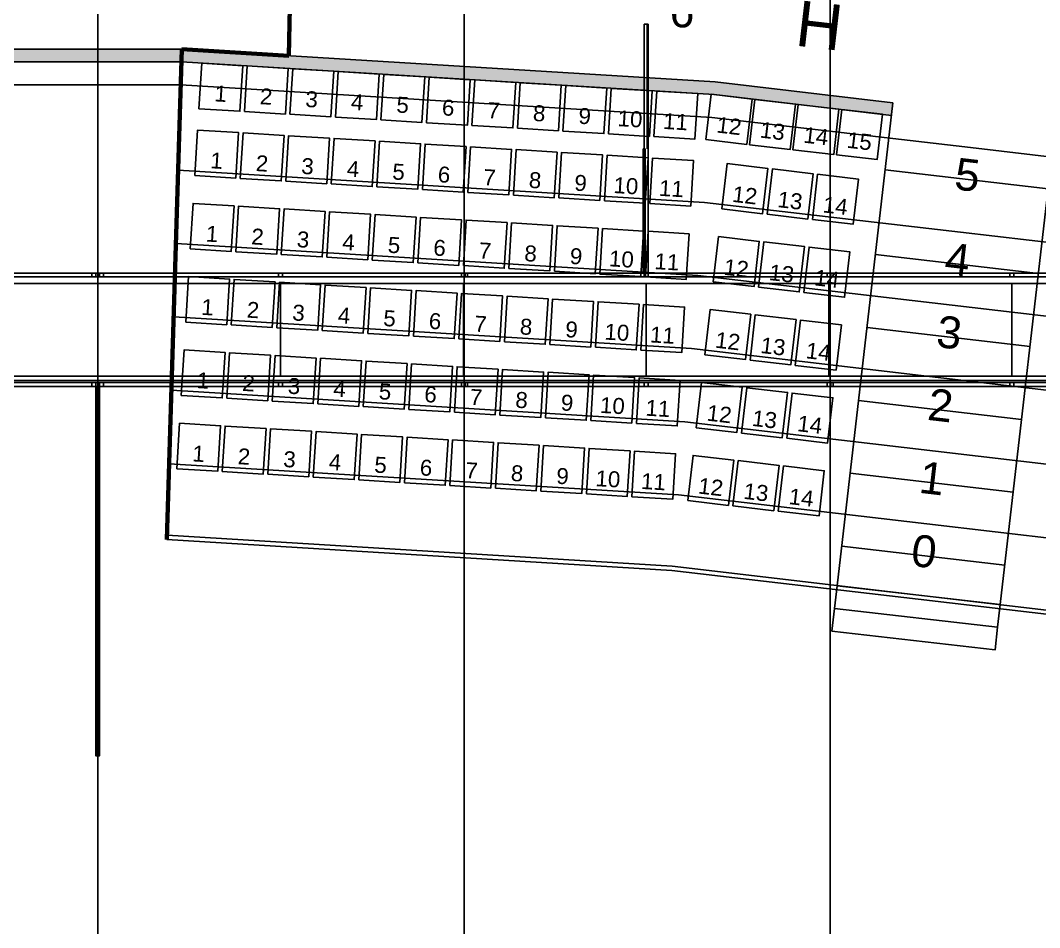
# Model space of a CAD drawing. Header units: millimetres. Extents: x -76108 to 202332, y 27411 to 140378.
# Drawn here: x 119909 to 131088, y 100288 to 110235 of the extents above; entities that cross this region are included whole.
import ezdxf

# ---------------------------------------------------------------- set-up
doc = ezdxf.new("R2010")
doc.units = ezdxf.units.MM
doc.header["$LTSCALE"] = 100
for name, color, linetype in [('A-3311-EA-', 3, 'CONTINUOUS'), ('A-3311-FYLL', 1, 'CONTINUOUS'), ('BELYS_BRYGGA', 7, 'CONTINUOUS'), ('D-RADER_TELE', 252, 'CONTINUOUS'), ('G-RADER_TELE', 252, 'CONTINUOUS'), ('G-RADER_TELE_2', 252, 'CONTINUOUS'), ('G-RADNUMMER', 4, 'CONTINUOUS'), ('G-RADNUMMER_TELE', 4, 'CONTINUOUS'), ('G-STOLAR_TELE', 3, 'CONTINUOUS'), ('G-STOLNUMMER_TELE', 7, 'CONTINUOUS'), ('G-TRAPPA_TELE', 254, 'CONTINUOUS'), ('LINOR_HÄNG', 40, 'CONTINUOUS'), ('SEKTIONS_NR', 4, 'CONTINUOUS'), ('TRAPPSTEG', 3, 'CONTINUOUS'), ('U-RADER', 252, 'CONTINUOUS')]:
    doc.layers.add(name, color=color, linetype=linetype)
doc.layers.add('SEKTIONER', color=4, linetype='CONTINUOUS', lineweight=70)
doc.styles.add('ARIAL', font='arial.ttf')

# ---------------------------------------------------------------- blocks, each defined once
blk = doc.blocks.new('KAJ')
at = {"layer": 'A-3311-FYLL'}
blk.add_hatch(color=256, dxfattribs=at).paths.add_polyline_path([(10710, 25094), (10726, 25233), (8776, 25460), (2929, 25820), (-2929, 25820), (-8776, 25460), (-10726, 25233), (-10710, 25094), (-8764, 25321), (-2925, 25680), (2925, 25680), (8764, 25321)])
at = {"layer": 'A-3311-EA-'}
for p, q in [((-2929, 25820), (2929, 25820)), ((2929, 25820), (8776, 25460)), ((2925, 25680), (-2925, 25680)), ((8764, 25321), (2925, 25680)), ((8776, 25460), (10726, 25233)), ((10710, 25094), (8764, 25321))]:
    blk.add_line(p, q, dxfattribs=at)

msp = doc.modelspace()

# ---------------------------------------------------------------- linework, layer by layer
at = {"layer": 'BELYS_BRYGGA'}
for p, q in [((126751.5, 107463.6), (126751.5, 110193.9)), ((126793.7, 110193.9), (126751.5, 110193.9)), ((126783.2, 110193.9), (126783.2, 108828.7)), ((126793.7, 107463.6), (126793.7, 110193.9)), ((126741, 108828.7), (126762, 108828.7)), ((126741, 107463.6), (126741, 108828.7)), ((126762, 107463.6), (126762, 108828.7)), ((148147.3, 107463.6), (118752.6, 107463.6)), ((148093.1, 107424.7), (118752.6, 107424.7)), ((120694.3, 107424.7), (120694.3, 107463.6)), ((120736.5, 107424.7), (120736.5, 107463.6)), ((120778.7, 107424.7), (120778.7, 107463.6)), ((120820.9, 107424.7), (120820.9, 107463.6)), ((122741.5, 107424.7), (122741.5, 107463.6)), ((122783.7, 107424.7), (122783.7, 107463.6)), ((124746.5, 107424.7), (124746.5, 107463.6)), ((124788.7, 107424.7), (124788.7, 107463.6)), ((124812.8, 107424.7), (124812.8, 107463.6)), ((126751.5, 107424.7), (126751.5, 107463.6)), ((126793.7, 107424.7), (126793.7, 107463.6)), ((128756.5, 107424.7), (128756.5, 107463.6)), ((128798.7, 107424.7), (128798.7, 107463.6)), ((128822.8, 107424.7), (128822.8, 107463.6)), ((130761.5, 107424.7), (130761.5, 107463.6)), ((130803.7, 107424.7), (130803.7, 107463.6)), ((147987.7, 107349.3), (118752.6, 107349.3)), ((120757.6, 106333.7), (120757.6, 107349.3)), ((122762.6, 106333.7), (122762.6, 107349.3)), ((124767.6, 106333.7), (124767.6, 107349.3)), ((126772.6, 106333.7), (126772.6, 107349.3)), ((128777.6, 106333.7), (128777.6, 107349.3)), ((130782.6, 106333.7), (130782.6, 107349.3)), ((146570.2, 106333.7), (118752.6, 106333.7)), ((146570.2, 106333.7), (118752.6, 106333.7)), ((146505.4, 106287.3), (118752.6, 106287.3)), ((146505.4, 106287.3), (118752.6, 106287.3)), ((146475.5, 106265.9), (118752.6, 106265.9)), ((146475.5, 106265.9), (118752.6, 106265.9)), ((146410.6, 106219.4), (118752.6, 106219.4)), ((146410.6, 106219.4), (118752.6, 106219.4)), ((120694.3, 106265.9), (120694.3, 106219.4)), ((120736.5, 106265.9), (120736.5, 106219.4)), ((120747.1, 106219.4), (120747.1, 102172.9)), ((120778.7, 106265.9), (120778.7, 106219.4)), ((120820.9, 106265.9), (120820.9, 106219.4)), ((122741.5, 106265.9), (122741.5, 106219.4)), ((122783.7, 106265.9), (122783.7, 106219.4)), ((124746.5, 106265.9), (124746.5, 106219.4)), ((124788.7, 106265.9), (124788.7, 106219.4)), ((124812.8, 106265.9), (124812.8, 106219.4)), ((126751.5, 106265.9), (126751.5, 106219.4)), ((126793.7, 106265.9), (126793.7, 106219.4)), ((128756.5, 106265.9), (128756.5, 106219.4)), ((128798.7, 106265.9), (128798.7, 106219.4)), ((128822.8, 106265.9), (128822.8, 106219.4)), ((130761.5, 106265.9), (130761.5, 106219.4)), ((130803.7, 106265.9), (130803.7, 106219.4))]:
    msp.add_line(p, q, dxfattribs=at)
msp.add_lwpolyline([(120736.5, 106219.4), (120736.5, 102172.9), (120778.7, 102172.9), (120778.7, 106219.4)], dxfattribs=at)
at = {"layer": 'D-RADER_TELE'}
for p, q in [((127494.4, 109171.9), (130328.1, 108841)), ((130221, 107912.1), (127411.5, 108240.2)), ((130128.8, 107112.4), (127340.1, 107438.1)), ((130036.6, 106312.7), (127268.7, 106635.9)), ((129944.4, 105513), (127197.3, 105833.8)), ((129852.2, 104713.3), (127125.9, 105031.7)), ((129757.2, 103888.8), (127052.2, 104204.6)), ((129762.3, 103933.5), (127056.2, 104249.5))]:
    msp.add_line(p, q, dxfattribs=at)
at = {"layer": 'G-RADER_TELE'}
for p, q in [((121669.9, 109529.6), (118752.6, 109529.6)), ((127494.4, 109171.9), (121669.9, 109529.6)), ((127411.5, 108240.2), (121641.3, 108594.6)), ((127340.1, 107438.1), (121616.6, 107789.6)), ((127268.7, 106635.9), (121591.9, 106984.6)), ((127197.3, 105833.8), (121567.2, 106179.6)), ((127125.9, 105031.7), (121542.5, 105374.6)), ((127052.2, 104204.6), (121517, 104544.6)), ((127056.2, 104249.5), (121518.4, 104589.6))]:
    msp.add_line(p, q, dxfattribs=at)
at = {"layer": 'G-RADER_TELE_2'}
for p, q in [((133161.8, 108510.1), (130328.1, 108841)), ((133030.5, 107584.1), (130221, 107912.1)), ((132917.5, 106786.8), (130128.8, 107112.4)), ((132804.6, 105989.5), (130036.6, 106312.7)), ((132691.6, 105192.2), (129944.4, 105513)), ((132578.6, 104395), (129852.2, 104713.3)), ((132462.1, 103572.9), (129757.2, 103888.8)), ((132468.4, 103617.5), (129762.3, 103933.5))]:
    msp.add_line(p, q, dxfattribs=at)
at = {"layer": 'G-STOLAR_TELE'}
for points in [[(121867.5, 109267), (122316.6, 109239.4), (122347.3, 109738.5), (121898.1, 109766.1)], [(122366.5, 109236.3), (122815.7, 109208.8), (122846.3, 109707.8), (122397.2, 109735.4)], [(122865.6, 109205.7), (123314.7, 109178.1), (123345.4, 109677.2), (122896.2, 109704.8)], [(123364.7, 109175), (123813.8, 109147.5), (123844.5, 109646.5), (123395.3, 109674.1)], [(123863.7, 109144.4), (124312.9, 109116.8), (124343.5, 109615.9), (123894.4, 109643.4)], [(124362.8, 109113.7), (124811.9, 109086.2), (124842.6, 109585.2), (124393.4, 109612.8)], [(124861.8, 109083.1), (125311, 109055.5), (125341.6, 109554.6), (124892.5, 109582.1)], [(125360.9, 109052.4), (125810, 109024.8), (125840.7, 109523.9), (125391.5, 109551.5)], [(125860, 109021.8), (126309.1, 108994.2), (126339.8, 109493.3), (125890.6, 109520.8)], [(126359, 108991.1), (126808.2, 108963.5), (126838.8, 109462.6), (126389.7, 109490.2)], [(126858.1, 108960.5), (127307.2, 108932.9), (127337.9, 109432), (126888.7, 109459.5)], [(127428.6, 108927.8), (127875.6, 108875.7), (127933.6, 109372.3), (127486.6, 109424.5)], [(127905.4, 108872.2), (128352.4, 108820), (128410.4, 109316.6), (127963.4, 109368.8)], [(128382.2, 108816.5), (128829.1, 108764.3), (128887.1, 109260.9), (128440.1, 109313.1)], [(128858.9, 108760.8), (129305.9, 108708.7), (129363.9, 109205.3), (128916.9, 109257.5)], [(121822.4, 108533.4), (122271.6, 108505.8), (122302.2, 109004.8), (121853.1, 109032.4)], [(122321.5, 108502.7), (122770.6, 108475.1), (122801.3, 108974.2), (122352.1, 109001.8)], [(122820.5, 108472.1), (123269.7, 108444.5), (123300.3, 108943.5), (122851.2, 108971.1)], [(123319.6, 108441.4), (123768.7, 108413.8), (123799.4, 108912.9), (123350.2, 108940.5)], [(123818.7, 108410.8), (124267.8, 108383.2), (124298.5, 108882.2), (123849.3, 108909.8)], [(124317.7, 108380.1), (124766.9, 108352.5), (124797.5, 108851.6), (124348.4, 108879.2)], [(124816.8, 108349.5), (125265.9, 108321.9), (125296.6, 108820.9), (124847.4, 108848.5)], [(125315.8, 108318.8), (125765, 108291.2), (125795.6, 108790.3), (125346.5, 108817.9)], [(125814.9, 108288.2), (126264, 108260.6), (126294.7, 108759.6), (125845.5, 108787.2)], [(126314, 108257.5), (126763.1, 108229.9), (126793.8, 108729), (126344.6, 108756.6)], [(126813, 108226.9), (127262.2, 108199.3), (127292.8, 108698.3), (126843.7, 108725.9)], [(127601.6, 108167.6), (128048.6, 108115.5), (128106.6, 108612.1), (127659.6, 108664.3)], [(128098.3, 108109.7), (128545.2, 108057.5), (128603.2, 108554.1), (128156.3, 108606.3)], [(128594.9, 108051.7), (129041.9, 107999.5), (129099.8, 108496.1), (128652.9, 108548.3)], [(121773.1, 107729.9), (122222.2, 107702.3), (122252.9, 108201.4), (121803.7, 108228.9)], [(122272.1, 107699.2), (122721.3, 107671.6), (122751.9, 108170.7), (122302.8, 108198.3)], [(122771.2, 107668.6), (123220.3, 107641), (123251, 108140.1), (122801.8, 108167.6)], [(123270.2, 107637.9), (123719.4, 107610.3), (123750.1, 108109.4), (123300.9, 108137)], [(123769.3, 107607.3), (124218.5, 107579.7), (124249.1, 108078.7), (123800, 108106.3)], [(124268.4, 107576.6), (124717.5, 107549), (124748.2, 108048.1), (124299, 108075.7)], [(124767.4, 107546), (125216.6, 107518.4), (125247.2, 108017.4), (124798.1, 108045)], [(125266.5, 107515.3), (125715.6, 107487.7), (125746.3, 107986.8), (125297.1, 108014.4)], [(125765.5, 107484.7), (126214.7, 107457.1), (126245.3, 107956.1), (125796.2, 107983.7)], [(126264.6, 107454), (126713.8, 107426.4), (126744.4, 107925.5), (126295.3, 107953.1)], [(126763.7, 107423.4), (127212.8, 107395.8), (127243.5, 107894.8), (126794.3, 107922.4)], [(127508.3, 107368.1), (127955.2, 107315.9), (128013.2, 107812.5), (127566.3, 107864.7)], [(128004.9, 107310.1), (128451.9, 107257.9), (128509.9, 107754.5), (128062.9, 107806.7)], [(128501.5, 107252.1), (128948.5, 107199.9), (129006.5, 107696.5), (128559.5, 107748.7)], [(121723.7, 106926.4), (122172.9, 106898.8), (122203.5, 107397.9), (121754.4, 107425.5)], [(122222.8, 106895.7), (122671.9, 106868.2), (122702.6, 107367.2), (122253.4, 107394.8)], [(122721.8, 106865.1), (123171, 106837.5), (123201.6, 107336.6), (122752.5, 107364.2)], [(123220.9, 106834.4), (123670.1, 106806.9), (123700.7, 107305.9), (123251.5, 107333.5)], [(123720, 106803.8), (124169.1, 106776.2), (124199.8, 107275.3), (123750.6, 107302.8)], [(124219, 106773.1), (124668.2, 106745.6), (124698.8, 107244.6), (124249.7, 107272.2)], [(124718.1, 106742.5), (125167.2, 106714.9), (125197.9, 107214), (124748.7, 107241.5)], [(125217.1, 106711.8), (125666.3, 106684.2), (125696.9, 107183.3), (125247.8, 107210.9)], [(125716.2, 106681.2), (126165.3, 106653.6), (126196, 107152.7), (125746.8, 107180.2)], [(126215.3, 106650.5), (126664.4, 106622.9), (126695.1, 107122), (126245.9, 107149.6)], [(126714.3, 106619.9), (127163.5, 106592.3), (127194.1, 107091.4), (126745, 107118.9)], [(127414.9, 106568.5), (127861.9, 106516.3), (127919.9, 107012.9), (127472.9, 107065.1)], [(127911.5, 106510.5), (128358.5, 106458.3), (128416.5, 106955), (127969.5, 107007.1)], [(128408.2, 106452.5), (128855.1, 106400.3), (128913.1, 106897), (128466.2, 106949.2)], [(121674.4, 106122.9), (122123.5, 106095.3), (122154.2, 106594.4), (121705, 106622)], [(122173.4, 106092.3), (122622.6, 106064.7), (122653.2, 106563.7), (122204.1, 106591.3)], [(122672.5, 106061.6), (123121.6, 106034), (123152.3, 106533.1), (122703.1, 106560.7)], [(123171.5, 106031), (123620.7, 106003.4), (123651.4, 106502.4), (123202.2, 106530)], [(123670.6, 106000.3), (124119.8, 105972.7), (124150.4, 106471.8), (123701.3, 106499.4)], [(124169.7, 105969.7), (124618.8, 105942.1), (124649.5, 106441.1), (124200.3, 106468.7)], [(124668.7, 105939), (125117.9, 105911.4), (125148.5, 106410.5), (124699.4, 106438.1)], [(125167.8, 105908.3), (125616.9, 105880.8), (125647.6, 106379.8), (125198.4, 106407.4)], [(125666.8, 105877.7), (126116, 105850.1), (126146.7, 106349.2), (125697.5, 106376.8)], [(126165.9, 105847), (126615.1, 105819.5), (126645.7, 106318.5), (126196.6, 106346.1)], [(126665, 105816.4), (127114.1, 105788.8), (127144.8, 106287.9), (126695.6, 106315.5)], [(127321.6, 105768.9), (127768.5, 105716.8), (127826.5, 106213.4), (127379.5, 106265.6)], [(127818.2, 105711), (128265.1, 105658.8), (128323.1, 106155.4), (127876.2, 106207.6)], [(128314.8, 105653), (128761.8, 105600.8), (128819.8, 106097.4), (128372.8, 106149.6)], [(121625, 105319.4), (122074.2, 105291.8), (122104.8, 105790.9), (121655.7, 105818.5)], [(122124.1, 105288.8), (122573.2, 105261.2), (122603.9, 105760.2), (122154.7, 105787.8)], [(122623.1, 105258.1), (123072.3, 105230.5), (123102.9, 105729.6), (122653.8, 105757.2)], [(123122.2, 105227.5), (123571.4, 105199.9), (123602, 105698.9), (123152.9, 105726.5)], [(123621.3, 105196.8), (124070.4, 105169.2), (124101.1, 105668.3), (123651.9, 105695.9)], [(124120.3, 105166.2), (124569.5, 105138.6), (124600.1, 105637.6), (124151, 105665.2)], [(124619.4, 105135.5), (125068.5, 105107.9), (125099.2, 105607), (124650, 105634.6)], [(125118.4, 105104.9), (125567.6, 105077.3), (125598.2, 105576.3), (125149.1, 105603.9)], [(125617.5, 105074.2), (126066.7, 105046.6), (126097.3, 105545.7), (125648.1, 105573.3)], [(126116.6, 105043.6), (126565.7, 105016), (126596.4, 105515), (126147.2, 105542.6)], [(126615.6, 105012.9), (127064.8, 104985.3), (127095.4, 105484.4), (126646.3, 105512)], [(127228.2, 104969.4), (127675.2, 104917.2), (127733.1, 105413.8), (127286.2, 105466)], [(127724.8, 104911.4), (128171.8, 104859.2), (128229.8, 105355.8), (127782.8, 105408)], [(128221.4, 104853.4), (128668.4, 104801.2), (128726.4, 105297.8), (128279.4, 105350)]]:
    msp.add_lwpolyline(points, close=True, dxfattribs=at)
at = {"layer": 'G-TRAPPA_TELE'}
for p, q in [((128868.1, 104036.6), (129478.9, 109332.8)), ((130656.5, 103830.4), (131266.8, 109124))]:
    msp.add_line(p, q, dxfattribs=at)
for points in [[(131182.1, 108389.2), (129393.9, 108597.4)], [(131075, 107460.3), (129286.9, 107668.5)], [(130982.8, 106660.6), (129194.7, 106868.8)], [(130890.6, 105860.9), (129102.5, 106069.1)], [(130798.4, 105061.2), (129010.3, 105269.4)], [(130706.2, 104261.5), (128918.1, 104469.7)]]:
    msp.add_lwpolyline(points, dxfattribs=at)
at = {"layer": 'LINOR_HÄNG'}
for p, q in [((120760.1, 137808.9), (120760.1, 30391.1)), ((124775.1, 137450.7), (124775.1, 30749.3)), ((128790.1, 136831.3), (128790.1, 31368.7))]:
    msp.add_line(p, q, dxfattribs=at)
at = {"layer": 'SEKTIONER'}
for p, q in [((123099.9, 123146.3), (122853.6, 109847.6)), ((121517, 104544.6), (121681.9, 109919.6)), ((122853.6, 109847.6), (121681.9, 109919.6))]:
    msp.add_line(p, q, dxfattribs=at)
at = {"layer": 'TRAPPSTEG'}
for points in [[(128839.3, 103788.2), (130627.2, 103580.5), (130656.1, 103828.9), (128868.1, 104036.6)], [(128810.4, 103539.9), (130598.4, 103332.2), (130627.2, 103580.5), (128839.3, 103788.2)]]:
    msp.add_lwpolyline(points, close=True, dxfattribs=at)

# ---------------------------------------------------------------- block references
at = {"layer": 'U-RADER'}
msp.add_blockref('KAJ', (118752.6, 84100), dxfattribs=at)

# ---------------------------------------------------------------- texts
at = {"layer": 'G-RADNUMMER', "style": 'ARIAL'}
msp.add_text('6', height=350, rotation=356.32846, dxfattribs=at).set_placement((127022.1, 110168))
at = {"layer": 'G-RADNUMMER_TELE', "style": 'ARIAL'}
for s, p in [('5', (130141.6, 108384.4)), ('4', (130033.1, 107455.7)), ('3', (129942.3, 106655.8)), ('2', (129846.4, 105856.5)), ('1', (129753, 105057)), ('0', (129665.7, 104256.7))]:
    msp.add_text(s, height=350, rotation=353.34, dxfattribs=at).set_placement(p)
at = {"layer": 'G-STOLNUMMER_TELE', "style": 'ARIAL'}
for s, rotation, p in [('1', 356.48537, (122033.1, 109348.2)), ('2', 356.48537, (122532.2, 109317.5)), ('3', 356.48537, (123031.2, 109286.9)), ('4', 356.48537, (123530.3, 109256.2)), ('5', 356.48537, (124029.3, 109225.6)), ('6', 356.48537, (124528.4, 109194.9)), ('7', 356.48537, (125027.5, 109164.3)), ('8', 356.48537, (125526.5, 109133.6)), ('9', 356.48537, (126025.6, 109103)), ('10', 356.48537, (126454.8, 109076.6)), ('11', 356.48537, (126953.9, 109045.9)), ('12', 353.34001, (127536.7, 109007)), ('13', 353.34001, (128013.5, 108951.3)), ('14', 353.34001, (128490.3, 108895.7)), ('15', 353.34001, (128967, 108840)), ('1', 356.48537, (121988, 108614.5)), ('2', 356.48537, (122487.1, 108583.9)), ('3', 356.48537, (122986.2, 108553.2)), ('4', 356.48537, (123485.2, 108522.6)), ('5', 356.48537, (123984.3, 108491.9)), ('6', 356.48537, (124483.3, 108461.3)), ('7', 356.48537, (124982.4, 108430.6)), ('8', 356.48537, (125481.5, 108400)), ('9', 356.48537, (125980.5, 108369.3)), ('10', 356.48537, (126409.8, 108343)), ('11', 356.48537, (126908.9, 108312.3)), ('12', 353.34001, (127709.7, 108246.8)), ('13', 353.34001, (128206.4, 108188.8)), ('14', 353.34001, (128703, 108130.8)), ('1', 356.48537, (121938.7, 107811.1)), ('2', 356.48537, (122437.8, 107780.4)), ('3', 356.48537, (122936.8, 107749.7)), ('4', 356.48537, (123435.9, 107719.1)), ('5', 356.48537, (123934.9, 107688.4)), ('6', 356.48537, (124434, 107657.8)), ('7', 356.48537, (124933, 107627.1)), ('8', 356.48537, (125432.1, 107596.5)), ('9', 356.48537, (125931.2, 107565.8)), ('10', 356.48537, (126360.4, 107539.5)), ('11', 356.48537, (126859.5, 107508.8)), ('12', 353.34001, (127616.4, 107447.2)), ('13', 353.34001, (128113, 107389.3)), ('14', 353.34001, (128609.6, 107331.3)), ('1', 356.48537, (121889.3, 107007.6)), ('2', 356.48537, (122388.4, 106976.9)), ('3', 356.48537, (122887.5, 106946.3)), ('4', 356.48537, (123386.5, 106915.6)), ('5', 356.48537, (123885.6, 106885)), ('6', 356.48537, (124384.6, 106854.3)), ('7', 356.48537, (124883.7, 106823.7)), ('8', 356.48537, (125382.8, 106793)), ('9', 356.48537, (125881.8, 106762.4)), ('10', 356.48537, (126311.1, 106736)), ('11', 356.48537, (126810.2, 106705.3)), ('12', 353.34001, (127523, 106647.7)), ('13', 353.34001, (128019.6, 106589.7)), ('14', 353.34001, (128516.3, 106531.7)), ('1', 356.48537, (121840, 106204.1)), ('2', 356.48537, (122339.1, 106173.4)), ('3', 356.48537, (122838.1, 106142.8)), ('4', 356.48537, (123337.2, 106112.1)), ('5', 356.48537, (123836.2, 106081.5)), ('6', 356.48537, (124335.3, 106050.8)), ('7', 356.48537, (124834.4, 106020.2)), ('8', 356.48537, (125333.4, 105989.5)), ('9', 356.48537, (125832.5, 105958.9)), ('10', 356.48537, (126261.7, 105932.5)), ('11', 356.48537, (126760.8, 105901.8)), ('12', 353.34001, (127429.7, 105848.1)), ('13', 353.34001, (127926.3, 105790.1)), ('14', 353.34001, (128422.9, 105732.1)), ('1', 356.48537, (121790.6, 105400.6)), ('2', 356.48537, (122289.7, 105369.9)), ('3', 356.48537, (122788.8, 105339.3)), ('4', 356.48537, (123287.8, 105308.6)), ('5', 356.48537, (123786.9, 105278)), ('6', 356.48537, (124285.9, 105247.3)), ('7', 356.48537, (124785, 105216.7)), ('8', 356.48537, (125284.1, 105186)), ('9', 356.48537, (125783.1, 105155.4)), ('10', 356.48537, (126212.4, 105129)), ('11', 356.48537, (126711.5, 105098.4)), ('12', 353.34001, (127336.3, 105048.5)), ('13', 353.34001, (127832.9, 104990.6)), ('14', 353.34001, (128329.5, 104932.6))]:
    msp.add_text(s, height=175, rotation=rotation, dxfattribs=at).set_placement(p)
at = {"layer": 'SEKTIONS_NR', "style": 'ARIAL'}
msp.add_text('H', height=500, rotation=353.34, dxfattribs=at).set_placement((128394.2, 109960.5))

doc.saveas('drawing.dxf')
